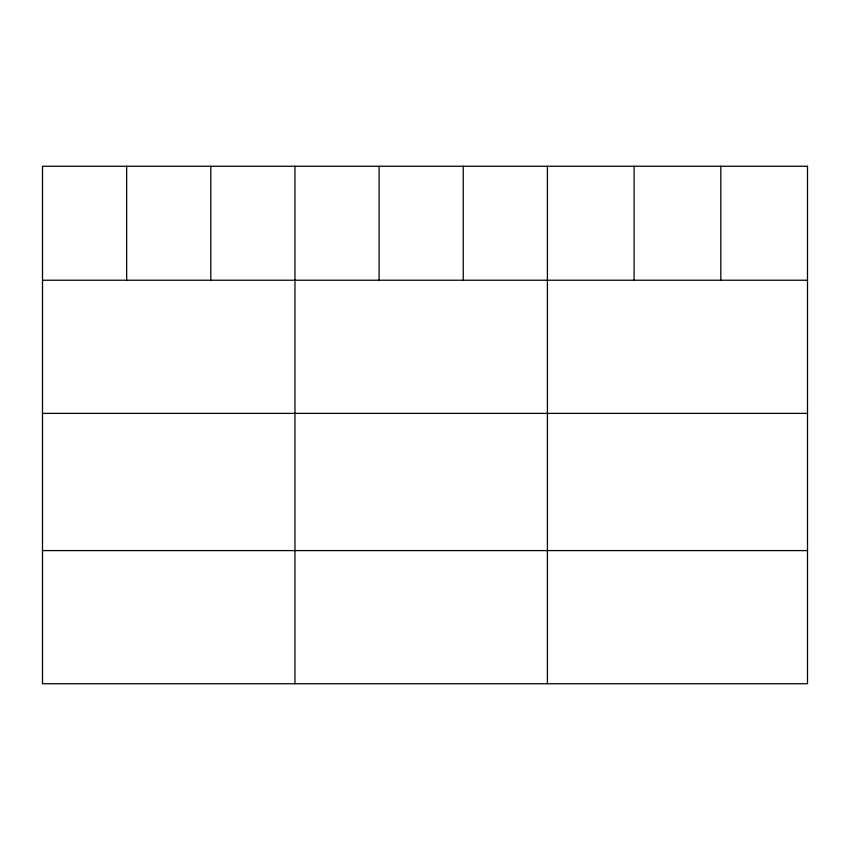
<?xml version="1.0" encoding="UTF-8"?>
<svg xmlns="http://www.w3.org/2000/svg" width="850" height="850" viewBox="0 0 850 850"><rect width="100%" height="100%" fill="white"/><g stroke="black" fill="none" stroke-linecap="round" stroke-linejoin="round"><path stroke-width="1.27" d="M42.5 280.224L807.5 280.224M42.5 413.387L807.5 413.387M42.5 550.588L807.5 550.588M720.8 166.26L720.8 280.224M634.1 166.26L634.1 280.224M547.4 166.26L547.4 683.74M463.25 166.26L463.25 280.224M379.1 166.26L379.1 280.224M294.95 166.26L294.95 683.74M210.8 166.26L210.8 280.224M126.65 166.26L126.65 280.224M807.5 166.26L42.5 166.26L42.5 683.74L807.5 683.74L807.5 166.26"/></g></svg>
